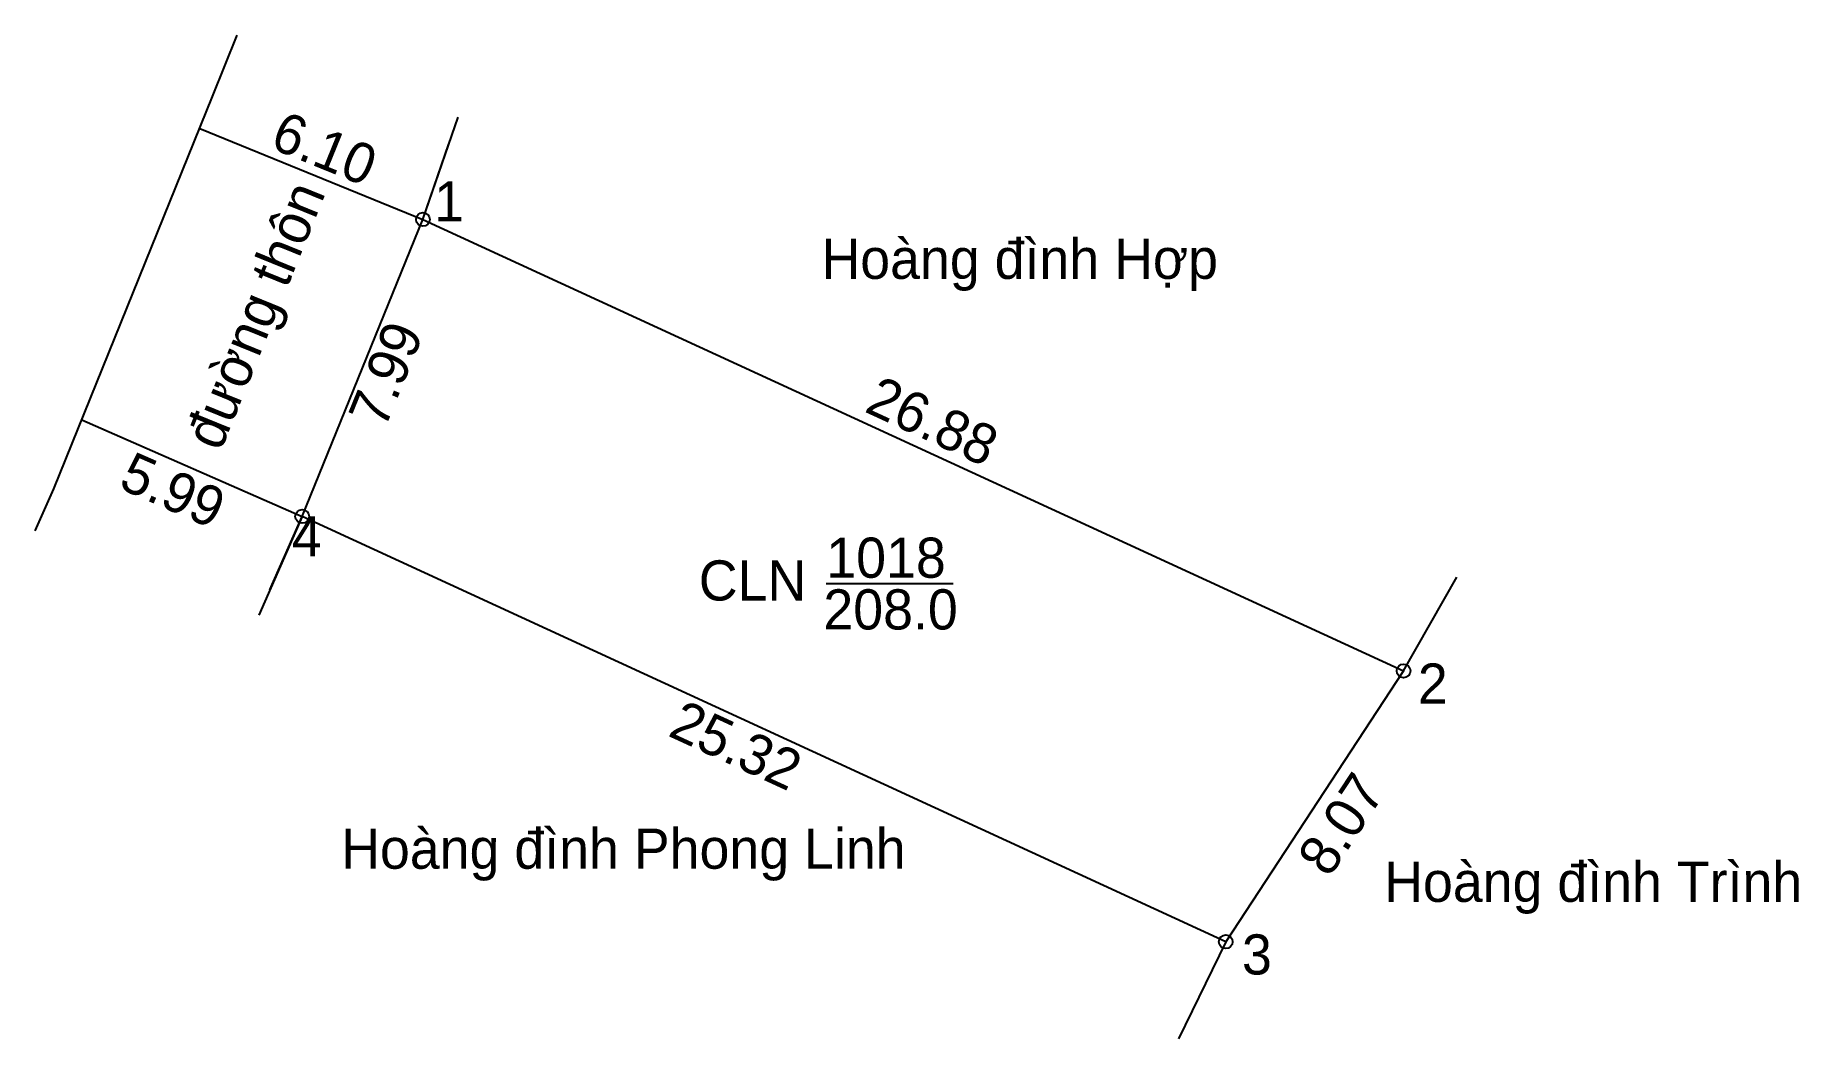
# Model space of a CAD drawing. Extents: x 547607.8 to 547651.7, y 1837528.8 to 1837553.8.
import ezdxf

# ---------------------------------------------------------------- set-up
doc = ezdxf.new("R2010")
doc.units = 0
for name, color, linetype in [('CanhThua', 7, 'Continuous'), ('ChieuDaiCanhThua', 7, 'Continuous'), ('Level 1', 7, 'Continuous'), ('Level 23', 7, 'Continuous'), ('Level 31', 7, 'Continuous'), ('MocDinhThua', 7, 'Continuous'), ('NhanDiaChinhThua', 7, 'Continuous'), ('NhanTuCan', 7, 'Continuous'), ('RauThua', 7, 'Continuous'), ('SoHieuDinhThua', 7, 'Continuous')]:
    doc.layers.add(name, color=color, linetype=linetype)

msp = doc.modelspace()

# ---------------------------------------------------------------- linework, layer by layer
at = {"layer": 'CanhThua'}
for p, q in [((547614.4, 1837541.795), (547617.407, 1837549.193)), ((547617.407, 1837549.193), (547641.822, 1837537.948)), ((547637.392, 1837531.201), (547614.4, 1837541.795)), ((547641.822, 1837537.948), (547637.392, 1837531.201))]:
    msp.add_line(p, q, dxfattribs=at)
at = {"layer": 'Level 1'}
for p, q in [((547611.848, 1837551.453), (547617.407, 1837549.193)), ((547608.914, 1837544.197), (547614.4, 1837541.795))]:
    msp.add_line(p, q, dxfattribs=at)
at = {"layer": 'Level 23'}
for p, q in [((547617.407, 1837549.193), (547618.053, 1837551.075)), ((547614.4, 1837541.795), (547617.407, 1837549.193)), ((547613.598, 1837539.963), (547614.4, 1837541.795))]:
    msp.add_line(p, q, dxfattribs=at)
at = {"layer": 'Level 31'}
msp.add_lwpolyline([(547607.754, 1837541.437), (547608.22, 1837542.48), (547612.17, 1837552.25), (547612.783, 1837553.778)], dxfattribs=at)
at = {"layer": 'MocDinhThua'}
for centre in [(547617.407, 1837549.193), (547614.4, 1837541.795), (547641.822, 1837537.948), (547637.392, 1837531.201)]:
    msp.add_circle(centre, 0.171, dxfattribs=at)
at = {"layer": 'NhanDiaChinhThua'}
msp.add_line((547627.448, 1837540.128), (547630.608, 1837540.128), dxfattribs=at)
at = {"layer": 'RauThua'}
for p, q in [((547617.407, 1837549.193), (547618.279, 1837551.734)), ((547614.4, 1837541.795), (547613.323, 1837539.334)), ((547641.822, 1837537.948), (547643.146, 1837540.285)), ((547637.392, 1837531.201), (547636.215, 1837528.786))]:
    msp.add_line(p, q, dxfattribs=at)

# ---------------------------------------------------------------- texts
at = {"layer": 'ChieuDaiCanhThua'}
for s, rotation, p in [('đường thôn', 67.8802, (547612.366, 1837543.393)), ('7.99', 67.8802, (547616.454, 1837543.951)), ('26.88', 335.2703, (547628.367, 1837544.416)), ('25.32', 335.2612, (547623.475, 1837536.343)), ('8.07', 56.7116, (547639.967, 1837532.772))]:
    msp.add_text(s, height=1, rotation=rotation, dxfattribs=at).set_placement(p)
at = {"layer": 'Level 1'}
for s, rotation, p in [('6.10', 337.8802, (547613.565, 1837550.986)), ('5.99', 336.3575, (547609.792, 1837542.515))]:
    msp.add_text(s, height=1, rotation=rotation, dxfattribs=at).set_placement(p)
at = {"layer": 'NhanDiaChinhThua'}
for s, p in [('1018', (547627.448, 1837540.267)), ('CLN', (547624.274, 1837539.7)), ('208.0', (547627.375, 1837538.979))]:
    msp.add_text(s, height=1, dxfattribs=at).set_placement(p)
at = {"layer": 'NhanTuCan'}
for s, p in [('Hoàng đình Hợp', (547627.327, 1837547.711)), ('Hoàng đình Phong Linh', (547615.37, 1837533.02)), ('Hoàng đình Trình', (547641.337, 1837532.196))]:
    msp.add_text(s, height=1, dxfattribs=at).set_placement(p)
at = {"layer": 'SoHieuDinhThua'}
for s, p in [('1', (547617.687, 1837549.143)), ('4', (547614.142, 1837540.797)), ('2', (547642.175, 1837537.133)), ('3', (547637.797, 1837530.386))]:
    msp.add_text(s, height=1, dxfattribs=at).set_placement(p)

doc.saveas('drawing.dxf')
